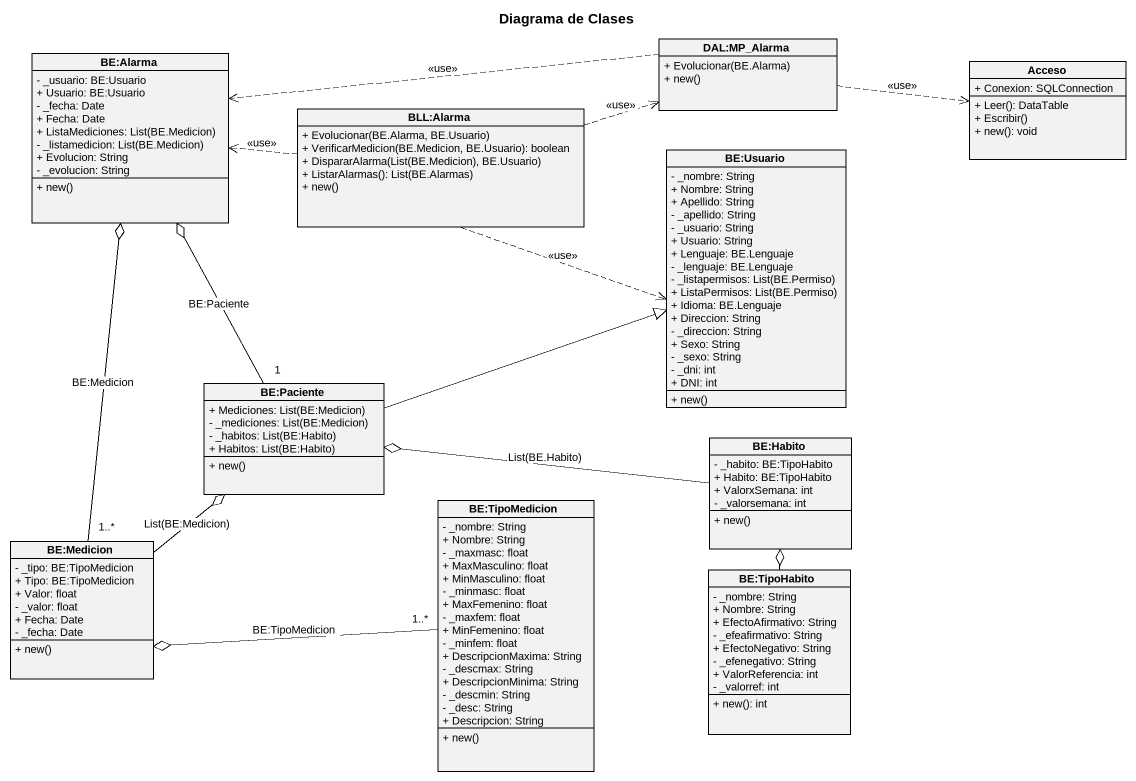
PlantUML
@startuml
title Diagrama de Clases
hide circle
hide empty members
skinparam classAttributeIconSize 0
class "BE:Alarma" as BE_Alarma {
  - _usuario: BE:Usuario
  + Usuario: BE:Usuario
  - _fecha: Date
  + Fecha: Date
  {field} + ListaMediciones: List(BE.Medicion)
  {field} - _listamedicion: List(BE.Medicion)
  + Evolucion: String
  - _evolucion: String
  + new()
}
class "DAL:MP_Alarma" as DAL_MP_Alarma {
  + Evolucionar(BE.Alarma)
  + new()
}
class Acceso {
  + Conexion: SQLConnection
  + Leer(): DataTable
  + Escribir()
  + new(): void
}
class "BLL:Alarma" as BLL_Alarma {
  + Evolucionar(BE.Alarma, BE.Usuario)
  + VerificarMedicion(BE.Medicion, BE.Usuario): boolean
  + DispararAlarma(List(BE.Medicion), BE.Usuario)
  + ListarAlarmas(): List(BE.Alarmas)
  + new()
}
class "BE:Usuario" as BE_Usuario {
  - _nombre: String
  + Nombre: String
  + Apellido: String
  - _apellido: String
  - _usuario: String
  + Usuario: String
  + Lenguaje: BE.Lenguaje
  - _lenguaje: BE.Lenguaje
  {field} - _listapermisos: List(BE.Permiso)
  {field} + ListaPermisos: List(BE.Permiso)
  + Idioma: BE.Lenguaje
  + Direccion: String
  - _direccion: String
  + Sexo: String
  - _sexo: String
  - _dni: int
  + DNI: int
  + new()
}
class "BE:Paciente" as BE_Paciente {
  {field} + Mediciones: List(BE:Medicion)
  {field} - _mediciones: List(BE:Medicion)
  {field} - _habitos: List(BE:Habito)
  {field} + Habitos: List(BE:Habito)
  + new()
}
class "BE:Habito" as BE_Habito {
  - _habito: BE:TipoHabito
  + Habito: BE:TipoHabito
  + ValorxSemana: int
  - _valorsemana: int
  + new()
}
class "BE:Medicion" as BE_Medicion {
  - _tipo: BE:TipoMedicion
  + Tipo: BE:TipoMedicion
  + Valor: float
  - _valor: float
  + Fecha: Date
  - _fecha: Date
  + new()
}
class "BE:TipoMedicion" as BE_TipoMedicion {
  - _nombre: String
  + Nombre: String
  - _maxmasc: float
  + MaxMasculino: float
  + MinMasculino: float
  - _minmasc: float
  + MaxFemenino: float
  - _maxfem: float
  + MinFemenino: float
  - _minfem: float
  + DescripcionMaxima: String
  - _descmax: String
  + DescripcionMinima: String
  - _descmin: String
  - _desc: String
  + Descripcion: String
  + new()
}
class "BE:TipoHabito" as BE_TipoHabito {
  - _nombre: String
  + Nombre: String
  + EfectoAfirmativo: String
  - _efeafirmativo: String
  + EfectoNegativo: String
  - _efenegativo: String
  + ValorReferencia: int
  - _valorref: int
  + new(): int
}
DAL_MP_Alarma .left.> BE_Alarma : <<use>>
DAL_MP_Alarma .right.> Acceso : <<use>>
BLL_Alarma .left.> BE_Alarma : <<use>>
BLL_Alarma .right.> DAL_MP_Alarma : <<use>>
BLL_Alarma .right.> BE_Usuario : <<use>>
BE_Paciente "1" -up-o BE_Alarma : BE:Paciente
BE_Paciente -right-|> BE_Usuario
BE_Habito -left-o BE_Paciente : List(BE.Habito)
BE_Medicion "1..*" -up-o BE_Alarma : BE:Medicion
BE_Medicion -up-o BE_Paciente : List(BE:Medicion)
BE_TipoMedicion "1..*" -left-o BE_Medicion : BE:TipoMedicion
BE_TipoHabito -up-o BE_Habito
@enduml
